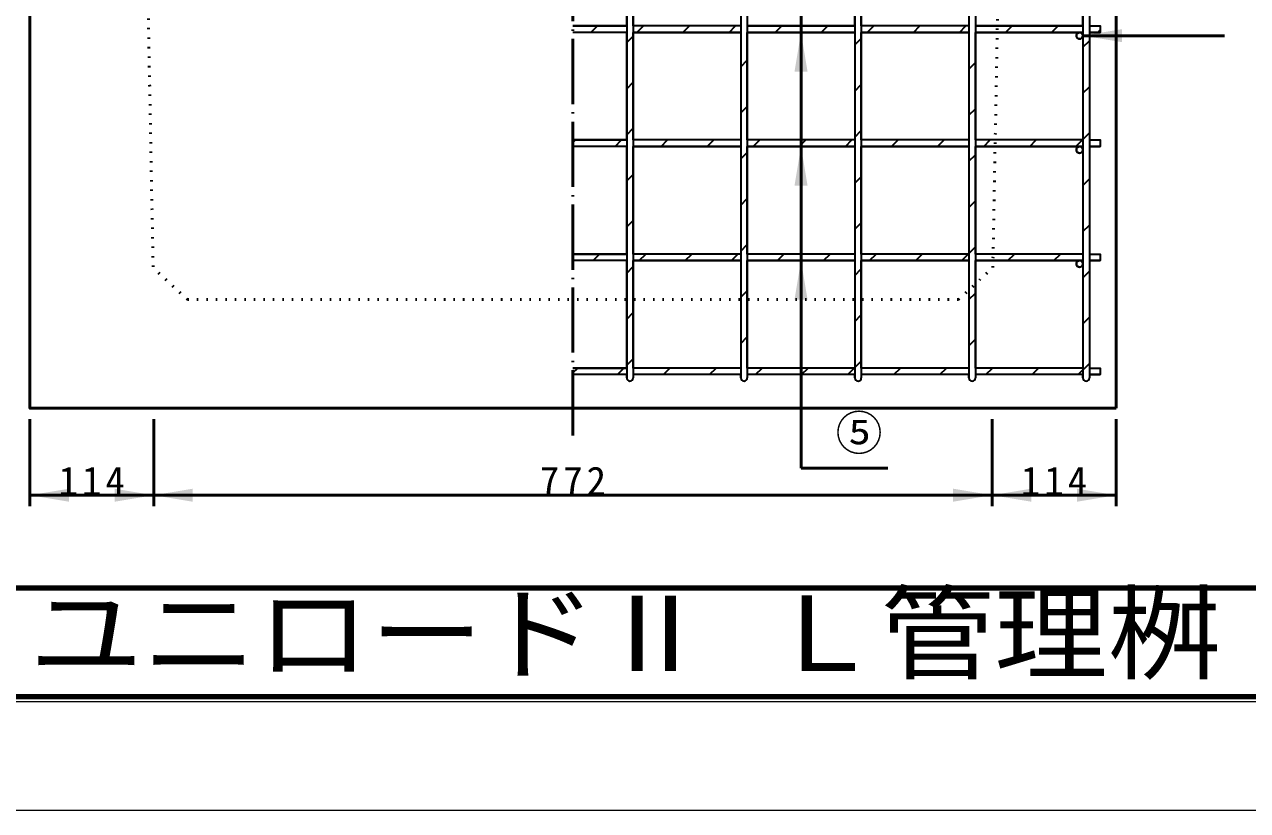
# Model space of a CAD drawing. Units: millimetres, scale not verified. Extents: x -2102 to 2102, y -1485 to 1485.
# Drawn here: x -93 to 1033, y -1485 to -761 of the extents above; entities that cross this region are included whole.
import ezdxf
from ezdxf.enums import TextEntityAlignment as Align

# ---------------------------------------------------------------- set-up
doc = ezdxf.new("R2010")
doc.units = ezdxf.units.MM
doc.header["$LTSCALE"] = 5
doc.linetypes.add('DOTTED', pattern=[1.75, 0.25, -1.5])
doc.linetypes.add('LONG_DASHED_DOTTED', pattern=[15.25, 12, -1.5, 0.25, -1.5])
doc.layers.add('0-0_V-nasSTD', color=7, linetype='Continuous', lineweight=35)
doc.layers.add('0-1_0', color=7, linetype='Continuous', lineweight=50)
doc.styles.add('ＭＳ ゴシック', font='')
doc.styles.get('ＭＳ ゴシック').set_extended_font_data('MS Gothic')

msp = doc.modelspace()

# ---------------------------------------------------------------- linework, layer by layer
at = {"layer": '0-0_V-nasSTD'}
for p, q in [((461.106, -196.756), (461.106, -1086.756)), ((467.106, -196.756), (467.106, -1086.756)), ((566.106, -196.756), (566.106, -1086.756)), ((572.106, -196.756), (572.106, -1086.756)), ((671.106, -196.756), (671.106, -1086.756)), ((677.106, -196.756), (677.106, -1086.756)), ((776.106, -196.756), (776.106, -1086.756)), ((782.106, -196.756), (782.106, -1086.756)), ((881.106, -196.756), (881.106, -1086.756)), ((887.106, -196.756), (887.106, -1086.756)), ((461.106, -762.756), (411.606, -762.756)), ((428.063, -768.756), (434.063, -762.756)), ((566.106, -762.756), (467.106, -762.756)), ((470.49, -768.756), (476.49, -762.756)), ((512.916, -768.756), (518.916, -762.756)), ((555.343, -768.756), (561.343, -762.756)), ((671.106, -762.756), (572.106, -762.756)), ((597.769, -768.756), (603.769, -762.756)), ((640.195, -768.756), (646.195, -762.756)), ((776.106, -762.756), (677.106, -762.756)), ((682.622, -768.756), (688.622, -762.756)), ((725.048, -768.756), (731.048, -762.756)), ((767.475, -768.756), (773.475, -762.756)), ((881.106, -762.756), (782.106, -762.756)), ((809.901, -768.756), (815.901, -762.756)), ((852.327, -768.756), (858.327, -762.756)), ((887.106, -762.756), (897.106, -762.756)), ((897.106, -762.756), (897.106, -768.756)), ((461.106, -768.756), (411.606, -768.756)), ((461.106, -778.14), (467.106, -772.14)), ((566.106, -768.756), (467.106, -768.756)), ((671.106, -768.756), (572.106, -768.756)), ((671.106, -780.272), (677.106, -774.272)), ((776.106, -768.756), (677.106, -768.756)), ((881.106, -768.756), (782.106, -768.756)), ((881.106, -782.404), (887.106, -776.404)), ((887.106, -768.756), (897.106, -768.756)), ((894.754, -768.756), (897.106, -766.404)), ((566.106, -800.419), (572.106, -794.419)), ((776.106, -802.551), (782.106, -796.551)), ((461.106, -820.566), (467.106, -814.566)), ((671.106, -822.698), (677.106, -816.698)), ((881.106, -824.83), (887.106, -818.83)), ((566.106, -842.845), (572.106, -836.845)), ((776.106, -844.977), (782.106, -838.977)), ((461.106, -862.993), (467.106, -856.993)), ((671.106, -865.125), (677.106, -859.125)), ((881.106, -867.257), (887.106, -861.257)), ((461.106, -867.756), (411.606, -867.756)), ((411.606, -870.066), (413.916, -867.756)), ((461.106, -873.756), (411.606, -873.756)), ((450.343, -873.756), (456.343, -867.756)), ((566.106, -867.756), (467.106, -867.756)), ((566.106, -873.756), (467.106, -873.756)), ((492.769, -873.756), (498.769, -867.756)), ((535.195, -873.756), (541.195, -867.756)), ((671.106, -867.756), (572.106, -867.756)), ((671.106, -873.756), (572.106, -873.756)), ((577.622, -873.756), (583.622, -867.756)), ((620.048, -873.756), (626.048, -867.756)), ((662.475, -873.756), (668.475, -867.756)), ((776.106, -867.756), (677.106, -867.756)), ((776.106, -873.756), (677.106, -873.756)), ((704.901, -873.756), (710.901, -867.756)), ((747.327, -873.756), (753.327, -867.756)), ((881.106, -867.756), (782.106, -867.756)), ((881.106, -873.756), (782.106, -873.756)), ((789.754, -873.756), (795.754, -867.756)), ((832.18, -873.756), (838.18, -867.756)), ((874.607, -873.756), (880.607, -867.756)), ((887.106, -867.756), (897.106, -867.756)), ((887.106, -873.756), (897.106, -873.756)), ((897.106, -867.756), (897.106, -873.756)), ((566.106, -885.272), (572.106, -879.272)), ((776.106, -887.404), (782.106, -881.404)), ((461.106, -905.419), (467.106, -899.419)), ((671.106, -907.551), (677.106, -901.551)), ((881.106, -909.683), (887.106, -903.683)), ((566.106, -927.698), (572.106, -921.698)), ((776.106, -929.83), (782.106, -923.83)), ((461.106, -947.845), (467.106, -941.845)), ((671.106, -949.977), (677.106, -943.977)), ((881.106, -952.109), (887.106, -946.109)), ((566.106, -970.125), (572.106, -964.125)), ((776.106, -972.257), (782.106, -966.257)), ((461.106, -972.756), (411.606, -972.756)), ((461.106, -978.756), (411.606, -978.756)), ((430.195, -978.756), (436.195, -972.756)), ((566.106, -972.756), (467.106, -972.756)), ((566.106, -978.756), (467.106, -978.756)), ((472.622, -978.756), (478.622, -972.756)), ((515.048, -978.756), (521.048, -972.756)), ((557.475, -978.756), (563.475, -972.756)), ((671.106, -972.756), (572.106, -972.756)), ((671.106, -978.756), (572.106, -978.756)), ((599.901, -978.756), (605.901, -972.756)), ((642.327, -978.756), (648.327, -972.756)), ((776.106, -972.756), (677.106, -972.756)), ((776.106, -978.756), (677.106, -978.756)), ((684.754, -978.756), (690.754, -972.756)), ((727.18, -978.756), (733.18, -972.756)), ((769.607, -978.756), (775.607, -972.756)), ((881.106, -972.756), (782.106, -972.756)), ((881.106, -978.756), (782.106, -978.756)), ((812.033, -978.756), (818.033, -972.756)), ((854.459, -978.756), (860.459, -972.756)), ((887.106, -972.756), (897.106, -972.756)), ((887.106, -978.756), (897.106, -978.756)), ((896.886, -978.756), (897.106, -978.536)), ((897.106, -972.756), (897.106, -978.756)), ((461.106, -990.272), (467.106, -984.272)), ((671.106, -992.404), (677.106, -986.404)), ((881.106, -994.536), (887.106, -988.536)), ((566.106, -1012.551), (572.106, -1006.551)), ((776.106, -1014.683), (782.106, -1008.683)), ((461.106, -1032.698), (467.106, -1026.698)), ((671.106, -1034.83), (677.106, -1028.83)), ((881.106, -1036.962), (887.106, -1030.962)), ((566.106, -1054.977), (572.106, -1048.977)), ((776.106, -1057.109), (782.106, -1051.109)), ((461.106, -1075.125), (467.106, -1069.125)), ((461.106, -1077.756), (411.606, -1077.756)), ((411.606, -1082.198), (416.048, -1077.756)), ((452.475, -1083.756), (458.475, -1077.756)), ((566.106, -1077.756), (467.106, -1077.756)), ((494.901, -1083.756), (500.901, -1077.756)), ((537.327, -1083.756), (543.327, -1077.756)), ((671.106, -1077.756), (572.106, -1077.756)), ((579.754, -1083.756), (585.754, -1077.756)), ((622.18, -1083.756), (628.18, -1077.756)), ((664.607, -1083.756), (670.607, -1077.756)), ((671.106, -1077.257), (677.106, -1071.257)), ((776.106, -1077.756), (677.106, -1077.756)), ((707.033, -1083.756), (713.033, -1077.756)), ((749.459, -1083.756), (755.459, -1077.756)), ((881.106, -1077.756), (782.106, -1077.756)), ((791.886, -1083.756), (797.886, -1077.756)), ((834.312, -1083.756), (840.312, -1077.756)), ((876.739, -1083.756), (887.106, -1073.389)), ((887.106, -1077.756), (897.106, -1077.756)), ((897.106, -1077.756), (897.106, -1083.756)), ((461.106, -1083.756), (411.606, -1083.756)), ((461.106, -1086.756), (461.106, -1083.756)), ((566.106, -1083.756), (467.106, -1083.756)), ((671.106, -1083.756), (572.106, -1083.756)), ((776.106, -1083.756), (677.106, -1083.756)), ((881.106, -1083.756), (782.106, -1083.756)), ((887.106, -1083.756), (897.106, -1083.756))]:
    msp.add_line(p, q, dxfattribs=at)
at = {"layer": '0-0_V-nasSTD', "lineweight": 50}
for p, q in [((621.606, -1169.756), (621.606, -208.756)), ((881.106, -771.756), (1011.606, -771.756))]:
    msp.add_line(p, q, dxfattribs=at)
at = {"layer": '0-0_V-nasSTD', "lineweight": 18}
for points in [[(-2102.5, -1485), (-2102.5, 1485), (2102.5, 1485), (2102.5, -1485)], [(-2002.5, -1385), (-2002.5, 1385), (2002.5, 1385), (2002.5, -1385)]]:
    msp.add_lwpolyline(points, close=True, dxfattribs=at)
at = {"layer": '0-0_V-nasSTD', "lineweight": 100}
msp.add_lwpolyline([(-1997.5, 1380), (-1997.5, -1380), (1997.5, -1380), (1997.5, 1380)], close=True, dxfattribs=at)
at = {"layer": '0-0_V-nasSTD'}
for points in [[(411.606, -762.756), (461.106, -762.756), (461.106, -663.756), (411.606, -663.756)], [(887.106, -663.756), (887.106, -762.756), (897.106, -762.756), (897.106, -768.756), (887.106, -768.756), (887.106, -867.756), (897.106, -867.756), (897.106, -873.756), (887.106, -873.756), (887.106, -972.756), (897.106, -972.756), (897.106, -978.756), (887.106, -978.756), (887.106, -1077.756), (897.106, -1077.756), (897.106, -1083.756), (887.106, -1083.756), (887.106, -1086.756)], [(411.606, -867.756), (461.106, -867.756), (461.106, -768.756), (411.606, -768.756)], [(411.606, -972.756), (461.106, -972.756), (461.106, -873.756), (411.606, -873.756)], [(411.606, -1077.756), (461.106, -1077.756), (461.106, -978.756), (411.606, -978.756)], [(461.106, -1086.756), (461.106, -1083.756), (411.606, -1083.756)], [(566.106, -1086.756), (566.106, -1083.756), (467.106, -1083.756), (467.106, -1086.756)], [(671.106, -1086.756), (671.106, -1083.756), (572.106, -1083.756), (572.106, -1086.756)], [(776.106, -1086.756), (776.106, -1083.756), (677.106, -1083.756), (677.106, -1086.756)], [(881.106, -1086.756), (881.106, -1083.756), (782.106, -1083.756), (782.106, -1086.756)]]:
    msp.add_lwpolyline(points, dxfattribs=at)
for points in [[(566.106, -663.756), (566.106, -762.756), (467.106, -762.756), (467.106, -663.756)], [(572.106, -663.756), (572.106, -762.756), (671.106, -762.756), (671.106, -663.756)], [(776.106, -663.756), (776.106, -762.756), (677.106, -762.756), (677.106, -663.756)], [(782.106, -663.756), (782.106, -762.756), (881.106, -762.756), (881.106, -663.756)], [(566.106, -768.756), (566.106, -867.756), (467.106, -867.756), (467.106, -768.756)], [(671.106, -768.756), (671.106, -867.756), (572.106, -867.756), (572.106, -768.756)], [(776.106, -768.756), (776.106, -867.756), (677.106, -867.756), (677.106, -768.756)], [(881.106, -771.756), (881.106, -867.756), (782.106, -867.756), (782.106, -768.756), (878.106, -768.756), (881.106, -768.756)], [(566.106, -873.756), (566.106, -972.756), (467.106, -972.756), (467.106, -873.756)], [(671.106, -873.756), (671.106, -972.756), (572.106, -972.756), (572.106, -873.756)], [(776.106, -873.756), (776.106, -972.756), (677.106, -972.756), (677.106, -873.756)], [(881.106, -876.756), (881.106, -972.756), (782.106, -972.756), (782.106, -873.756), (878.106, -873.756), (881.106, -873.756)], [(566.106, -978.756), (566.106, -1077.756), (467.106, -1077.756), (467.106, -978.756)], [(671.106, -978.756), (671.106, -1077.756), (572.106, -1077.756), (572.106, -978.756)], [(776.106, -978.756), (776.106, -1077.756), (677.106, -1077.756), (677.106, -978.756)], [(881.106, -981.756), (881.106, -1077.756), (782.106, -1077.756), (782.106, -978.756), (878.106, -978.756), (881.106, -978.756)]]:
    msp.add_lwpolyline(points, close=True, dxfattribs=at)
for centre in [(878.106, -771.756), (878.106, -876.756), (878.106, -981.756)]:
    msp.add_circle(centre, 3, dxfattribs=at)
for centre, start, end in [((878.106, -771.756), 90, 0), ((878.106, -771.756), 0, 90), ((878.106, -876.756), 90, 0), ((878.106, -876.756), 0, 90), ((878.106, -981.756), 90, 0), ((878.106, -981.756), 0, 90), ((464.106, -1086.756), 180, 0), ((464.106, -1086.756), 180, 0), ((569.106, -1086.756), 180, 0), ((569.106, -1086.756), 180, 0), ((674.106, -1086.756), 180, 0), ((674.106, -1086.756), 180, 0), ((779.106, -1086.756), 180, 0), ((779.106, -1086.756), 180, 0), ((884.106, -1086.756), 180, 0), ((884.106, -1086.756), 180, 0)]:
    msp.add_arc(centre, 3, start, end, dxfattribs=at)
for points in [[(615.606, -804.756), (621.606, -768.756), (627.606, -804.756)], [(881.106, -771.756), (917.106, -777.756), (917.106, -765.756)], [(615.606, -909.756), (621.606, -873.756), (627.606, -909.756)], [(615.606, -1014.756), (621.606, -978.756), (627.606, -1014.756)], [(-88.394, -1194.756), (-52.394, -1200.756), (-52.394, -1188.756)], [(-10.394, -1200.756), (-10.394, -1188.756), (25.606, -1194.756)], [(25.606, -1194.756), (61.606, -1200.756), (61.606, -1188.756)], [(761.606, -1200.756), (761.606, -1188.756), (797.606, -1194.756)], [(797.606, -1194.756), (833.606, -1200.756), (833.606, -1188.756)], [(875.606, -1200.756), (875.606, -1188.756), (911.606, -1194.756)]]:
    msp.add_solid(points, dxfattribs=at)
at = {"layer": '0-1_0', "linetype": 'LONG_DASHED_DOTTED'}
msp.add_line((411.606, -1139.756), (411.606, 26.244), dxfattribs=at)
at = {"layer": '0-1_0'}
for p, q in [((911.606, -174.756), (911.606, -1114.756)), ((-88.394, -1124.756), (-88.394, -1204.756)), ((25.606, -1124.756), (25.606, -1204.756)), ((797.606, -1124.756), (797.606, -1204.756)), ((911.606, -1124.756), (911.606, -1204.756)), ((621.606, -1169.756), (701.606, -1169.756)), ((797.606, -1194.756), (911.606, -1194.756))]:
    msp.add_line(p, q, dxfattribs=at)
at = {"layer": '0-1_0', "linetype": 'DOTTED'}
for p, q in [((11.606, -274.756), (25.046, -985.196)), ((798.165, -985.196), (811.606, -274.756)), ((56.606, -1014.756), (25.046, -985.196)), ((766.606, -1014.756), (798.165, -985.196)), ((56.606, -1014.756), (766.606, -1014.756))]:
    msp.add_line(p, q, dxfattribs=at)
at = {"layer": '0-1_0', "lineweight": 100}
msp.add_line((-1997.5, -1280), (1997.5, -1280), dxfattribs=at)
at = {"layer": '0-1_0'}
for points in [[(-88.394, -174.756), (-88.394, -1114.756), (911.606, -1114.756)], [(-88.394, -1194.756), (25.606, -1194.756), (797.606, -1194.756)]]:
    msp.add_lwpolyline(points, dxfattribs=at)

# ---------------------------------------------------------------- texts
at = {"layer": '0-0_V-nasSTD', "style": 'ＭＳ ゴシック'}
msp.add_text('⑤', height=31.67, dxfattribs=at).set_placement((653.406, -1162.756), align=Align.BOTTOM_LEFT)
at = {"layer": '0-0_V-nasSTD', "style": 'ＭＳ ゴシック', "width": 1.1}
msp.add_text('ユニロードⅡ Ｌ管理桝', height=69.65, dxfattribs=at).set_placement((-88.75, -1377.53), align=Align.BOTTOM_LEFT)
at = {"layer": '0-0_V-nasSTD', "char_height": 26.39, "attachment_point": 7, "style": 'ＭＳ ゴシック'}
for s, insert in [('\\T1.2;114', (-61.994, -1194.756)), ('\\T1.2;772', (381.006, -1194.756)), ('\\T1.2;114', (824.006, -1194.756))]:
    msp.add_mtext(s, dxfattribs=dict(at, insert=insert))

doc.saveas('drawing.dxf')
